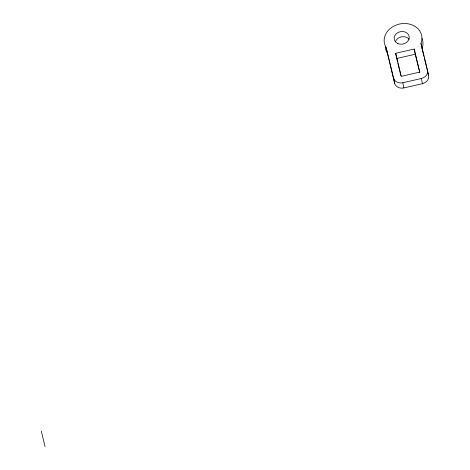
<?xml version="1.0" encoding="UTF-8"?>
<svg xmlns="http://www.w3.org/2000/svg" width="470" height="470" viewBox="0 0 470 470"><rect width="100%" height="100%" fill="white"/><g stroke="black" fill="none" stroke-linecap="round" stroke-linejoin="round"><path stroke-width="0.7" d="M395.67 53.31L414.205 49.045L419.822 72.086L401.286 76.352L395.67 53.31L396.704 58.497L415.239 54.232L414.205 49.045M386.117 47.541L393.578 78.126A7.914 6.574 -11.3 0 0 402.849 82.744L421.379 78.478A7.914 6.574 -11.3 0 0 427.536 70.312L420.979 43.428A19.023 15.81 -11.3 0 0 401.756 23.653A19.023 15.81 -11.3 0 0 386.117 47.541L394.618 83.313A7.914 6.574 -11.3 0 0 403.883 87.931L422.418 83.666A7.914 6.574 -11.3 0 0 428.57 75.5L427.536 70.312M420.979 43.428L423.911 56.4M424.257 57.816L428.57 75.5M415.239 54.232L419.669 72.386M396.874 59.197L397.555 61.987M397.896 63.385L400.963 75.952M41.29 431.137L45.038 446.5M421.379 78.478L422.418 83.666M402.849 82.744L403.883 87.931M393.578 78.126L394.618 83.313M421.978 38.393A19.023 15.81 -11.3 0 1 422.013 48.616M387.157 52.728A19.023 15.81 -11.3 0 1 385.224 46.853M395.558 41.46A7.608 6.322 -11.3 0 1 401.879 36.783A7.608 6.322 -11.3 0 1 409.182 39.351M397.508 43.416A7.608 6.322 -11.3 0 0 409.241 37.806A7.608 6.322 -11.3 0 0 398.325 32.371A7.608 6.322 -11.3 0 0 397.508 43.416"/></g></svg>
